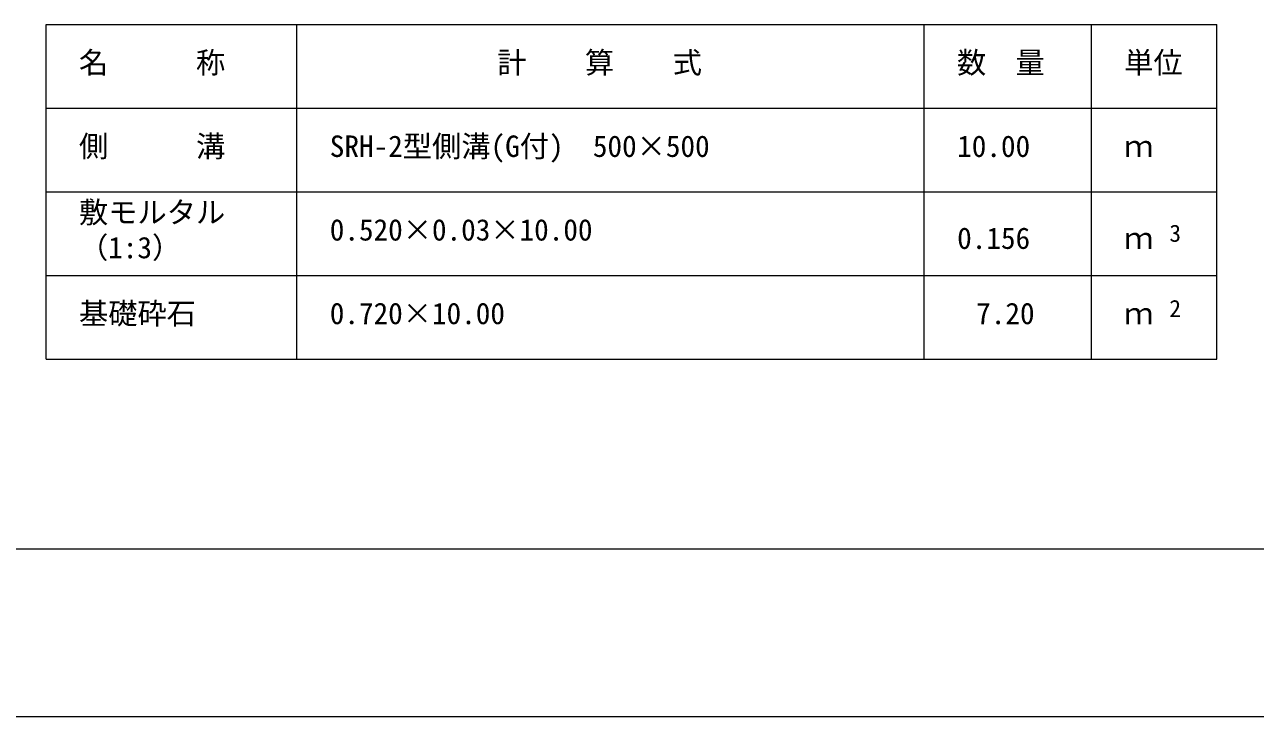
# Model space of a CAD drawing. Units: millimetres, scale not verified. Extents: x 0 to 84100, y 0 to 59400.
# Drawn here: x 11014 to 25733, y 0 to 8274 of the extents above; entities that cross this region are included whole.
import ezdxf
from ezdxf.enums import TextEntityAlignment as Align

# ---------------------------------------------------------------- set-up
doc = ezdxf.new("R2010")
doc.units = ezdxf.units.MM
doc.header["$LTSCALE"] = 100
for name, color, linetype, lineweight in [('D-MTR-FRAM（材料表図枠）', 2, 'Continuous', 18), ('D-TTL(外枠）', 2, 'Continuous', 18), ('DEFPOINTS_2', 8, 'Continuous', 18)]:
    doc.layers.add(name, color=color, linetype=linetype, lineweight=lineweight)
doc.layers.add('D-MTR-TXT(文字列）', color=7, linetype='Continuous')
doc.styles.add('ＭＳ ゴシック', font='')
doc.styles.get('ＭＳ ゴシック').set_extended_font_data('MS Gothic')

msp = doc.modelspace()

# ---------------------------------------------------------------- linework, layer by layer
at = {"layer": 'D-MTR-FRAM（材料表図枠）'}
for p, q in [((11271.4, 8273.7), (25271.4, 8273.7)), ((11271.4, 4273.7), (11271.4, 8273.7)), ((14271.4, 4273.7), (14271.4, 8273.7)), ((21771.4, 4273.7), (21771.4, 8273.7)), ((23771.4, 5073.7), (23771.4, 8273.7)), ((23771.4, 4273.7), (23771.4, 8273.7)), ((25271.4, 4273.7), (25271.4, 8273.7)), ((11271.4, 7273.7), (25271.4, 7273.7)), ((11271.4, 6273.7), (25271.4, 6273.7)), ((11271.4, 5273.7), (25271.4, 5273.7)), ((11271.4, 4273.7), (25271.4, 4273.7))]:
    msp.add_line(p, q, dxfattribs=at)
at = {"layer": 'D-TTL(外枠）'}
msp.add_line((81800, 2000), (2300, 2000), dxfattribs=at)
at = {"layer": 'DEFPOINTS_2'}
msp.add_line((0, 0), (84100, 0), dxfattribs=at)

# ---------------------------------------------------------------- texts
at = {"layer": 'D-MTR-TXT(文字列）', "style": 'ＭＳ ゴシック'}
for s, height, p in [('名\u3000\u3000\u3000称', 256.6, (11663.6, 7614)), ('計\u3000\u3000算\u3000\u3000式', 256.6, (16664.4, 7614)), ('数\u3000量', 256.6, (22163.6, 7614)), ('単位', 256.6, (24163.6, 7614)), ('側\u3000\u3000\u3000溝', 256.6, (11663.6, 6614)), ('SRH-2型側溝(G付)\u3000500×500', 256.6, (14663.6, 6614)), ('10.00', 256.6, (22166.3, 6614)), ('ｍ', 256.6, (24163.6, 6614)), ('敷モルタル', 256.6, (11663.6, 5824.1)), ('0.520×0.03×10.00', 256.6, (14663.6, 5614)), ('（1:3）', 256.6, (11663.6, 5401.8)), ('0.156', 256.6, (22166.3, 5514)), ('ｍ', 256.6, (24163.6, 5514)), ('3', 205.3, (24703.9, 5614.5)), ('基礎砕石', 256.6, (11663.6, 4614)), ('0.720×10.00', 256.6, (14663.6, 4614)), ('7.20', 256.6, (22393.8, 4614)), ('ｍ', 256.6, (24163.6, 4614)), ('2', 205.3, (24703.9, 4714.5))]:
    msp.add_text(s, height=height, dxfattribs=at).set_placement(p, align=Align.BOTTOM_LEFT)

doc.saveas('drawing.dxf')
